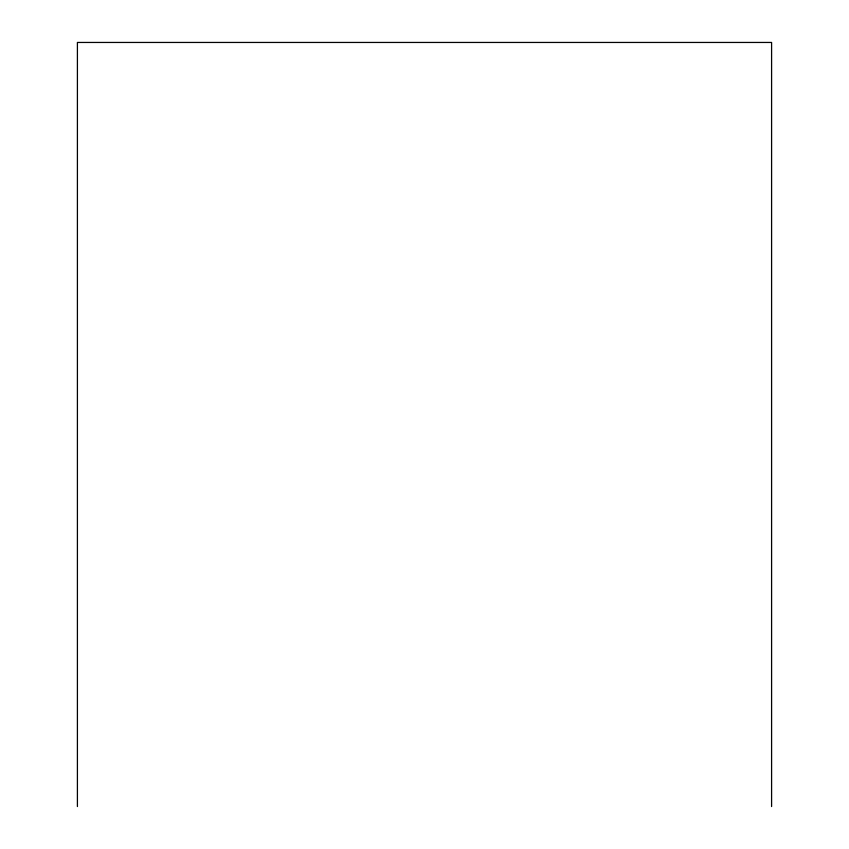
<?xml version="1.0" encoding="UTF-8"?>
<svg xmlns="http://www.w3.org/2000/svg" width="849" height="849" viewBox="0 0 849 849"><rect width="100%" height="100%" fill="white"/><g stroke="black" fill="none" stroke-linecap="round" stroke-linejoin="round"><path stroke-width="1.27" d="M771.592 806.55L771.592 42.45L77.408 42.45L77.408 806.55"/></g></svg>
